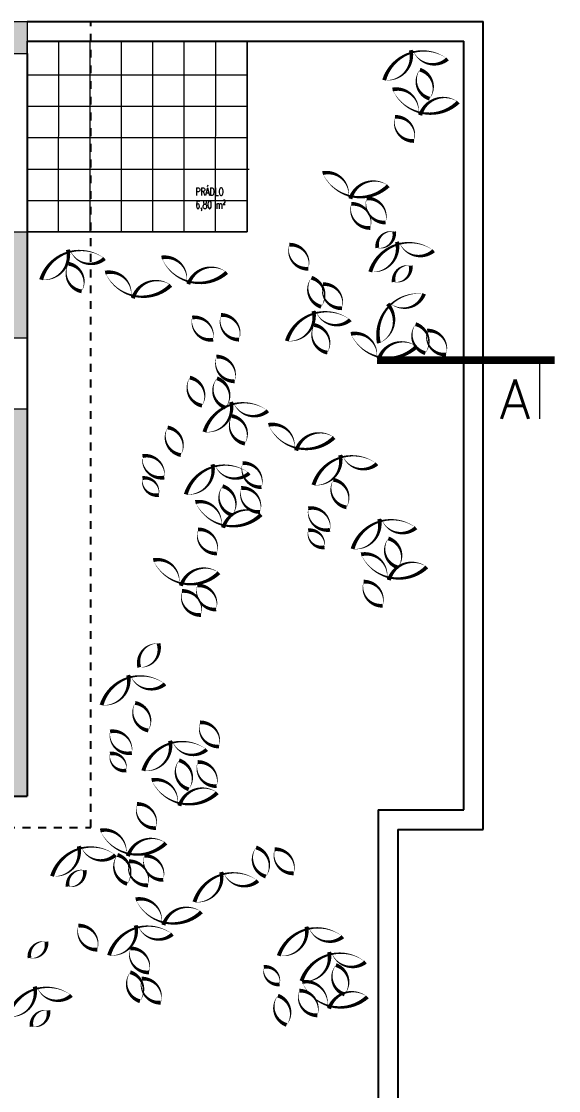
# Model space of a CAD drawing. Header units: metres. Extents: x -442 to 316, y -503 to 125.
# Drawn here: x 14.39 to 21.24, y -14.57 to -0.96 of the extents above; entities that cross this region are included whole.
import ezdxf

# ---------------------------------------------------------------- set-up
doc = ezdxf.new("R2010")
doc.units = ezdxf.units.M
doc.linetypes.add('DIVIDE', pattern=[1.25, 0.5, -0.25, 0, -0.25, 0, -0.25])
doc.linetypes.add('ČÁRKOVANÁ', pattern=[19.05, 12.7, -6.35])
doc.layers.add('FLOATING-WINDOWS', color=2, linetype='Continuous', plot=False)
for name, color, linetype in [('nove zdivo akce', 3, 'Continuous'), ('popis', 6, 'Continuous'), ('SRAFA', 251, 'Continuous'), ('zariz.predmety', 203, 'Continuous'), ('ZDIVO', 1, 'Continuous')]:
    doc.layers.add(name, color=color, linetype=linetype)
doc.layers.add('Standard', color=7, linetype='Continuous', lineweight=25)
doc.styles.add('ROMANS', font='romans.shx', dxfattribs={"width": 0.7})

msp = doc.modelspace()

# ---------------------------------------------------------------- hatches: boundary and pattern name
at = {"layer": 'SRAFA', "linetype": 'Continuous', "lineweight": 0}
for points in [[(14.066062, -1.355777), (14.066062, -1.363314), (14.466062, -1.363314), (14.466062, -0.955777), (11.026062, -0.955777), (11.026062, -1.355777), (11.026062, -2.355777), (10.826062, -2.355777), (10.826062, -2.455777), (11.026062, -2.455777), (11.026062, -2.595777), (11.126062, -2.595777), (11.126062, -1.355777)], [(14.166062, -3.885777), (14.166062, -4.985777), (14.466062, -4.985777), (14.466062, -3.635777), (14.066062, -3.635777), (11.126062, -3.635777), (11.126062, -3.495777), (11.026062, -3.495777), (11.026062, -3.635777), (11.026062, -3.885777)]]:
    msp.add_hatch(color=256, dxfattribs=at).paths.add_polyline_path(points)
h = msp.add_hatch(color=256, dxfattribs=at)
h.paths.add_polyline_path([(14.466062, -5.885777), (11.026062, -5.885777), (11.026062, -6.135777), (14.066062, -6.135777), (14.066062, -10.815777), (14.466062, -10.815777)])
h.paths.add_polyline_path([(13.629651, -6.007039, -1), (13.829511, -6.014514, -1)], flags=16)
h.paths.add_polyline_path([(12.247627, -6.005358, -1), (12.447487, -6.012832, -1)], flags=16)

# ---------------------------------------------------------------- linework, layer by layer
at = {"layer": 'FLOATING-WINDOWS', "linetype": 'Continuous', "lineweight": 0, "ltscale": 20}
msp.add_lwpolyline([(14.466031, -1.205777), (17.266062, -1.205777), (17.266062, -3.635777), (14.466031, -3.635777)], close=True, dxfattribs=at)
at = {"layer": 'nove zdivo akce', "linetype": 'DIVIDE', "ltscale": 0.15}
for p, q in [((15.276062, -11.215777), (15.276062, -0.955879)), ((3.806062, -11.215777), (15.276062, -11.215777))]:
    msp.add_line(p, q, dxfattribs=at)
at = {"layer": 'nove zdivo akce', "linetype": 'Continuous'}
for p, q in [((14.466062, -1.363314), (14.466062, -3.635777)), ((14.466062, -4.985777), (14.466062, -5.885777))]:
    msp.add_line(p, q, dxfattribs=at)
at = {"layer": 'SRAFA', "linetype": 'Continuous', "lineweight": 0}
for p, q in [((14.866062, -3.635472), (14.86637, -1.205853)), ((15.266062, -3.635523), (15.26637, -1.205903)), ((15.666062, -3.635574), (15.66637, -1.205954)), ((15.666062, -3.635574), (15.66637, -1.205954)), ((16.066062, -3.635625), (16.06637, -1.206005)), ((16.466062, -3.635675), (16.46637, -1.206055)), ((16.866062, -3.635726), (16.86637, -1.206106)), ((17.266062, -3.635777), (17.26637, -1.206157)), ((14.466062, -1.635777), (17.266316, -1.635777)), ((14.466062, -2.035777), (17.266265, -2.035777)), ((14.466062, -2.435777), (17.266214, -2.435777)), ((14.466062, -2.835777), (17.294461, -2.835777)), ((14.466062, -3.235777), (17.266113, -3.235777)), ((14.466062, -3.635777), (17.266062, -3.635777))]:
    msp.add_line(p, q, dxfattribs=at)
at = {"layer": 'Standard', "color": 7, "linetype": 'ByBlock'}
for p, q in [((14.466062, -0.955777), (20.276062, -0.956513)), ((20.276062, -11.240777), (20.276062, -0.956513)), ((14.466031, -1.205777), (20.026062, -1.206481)), ((20.026062, -10.990777), (20.026062, -1.206481)), ((20.276062, -8.985777), (20.276062, -2.685777)), ((20.276062, -9.115777), (20.276062, -8.985777)), ((18.936062, -10.990777), (18.936062, -20.130238)), ((18.936062, -10.990777), (20.026062, -10.990777)), ((19.186062, -11.240777), (19.186062, -20.130238)), ((19.186062, -11.240777), (20.276062, -11.240777))]:
    msp.add_line(p, q, dxfattribs=at)
at = {"layer": 'zariz.predmety', "color": 253, "linetype": 'Continuous', "ltscale": 0.001}
for points in [[(19.012494, -1.703744, 0, 0, 0.520567051), (19.012494, -1.703744, 0, 0.05, 0.520567051), (19.352, -1.322059, 0, 0.05, 0.520567051), (19.383002, -1.328587, 0, 0.05, 0.520567051), (19.820612, -1.43368, 0, 0.05, 0.520567051), (19.012494, -1.703744, 0.05, 0.05, 0)], [(19.591286, -1.939718, 0, 0, 0.520567051), (19.591286, -1.939718, 0, 0.05, 0.520567051), (19.468051, -1.570772, 0, 0.05, 0.520567051), (19.591286, -1.939718, 0.05, 0.05, 0)], [(19.956159, -1.983754, 0, 0, 0.520567051), (19.956159, -1.983754, 0, 0.05, 0.520567051), (19.473249, -2.150323, 0, 0.05, 0.520567051), (19.449414, -2.129451, 0, 0.05, 0.520567051), (19.119306, -1.823549, 0, 0.05, 0.520567051), (19.956159, -1.983754, 0.05, 0.05, 0)], [(19.392603, -2.477119, 0, 0, 0.520567051), (19.392603, -2.477119, 0, 0.05, 0.520567051), (19.151985, -2.171488, 0, 0.05, 0.520567051), (19.392603, -2.477119, 0.05, 0.05, 0)], [(19.065652, -3.046959, 0, 0, 0.520567051), (19.065652, -3.046959, 0, 0.05, 0.520567051), (18.582742, -3.213528, 0, 0.05, 0.520567051), (18.558908, -3.192657, 0, 0.05, 0.520567051), (18.2288, -2.886755, 0, 0.05, 0.520567051), (19.065652, -3.046959, 0.05, 0.05, 0)], [(18.835869, -3.58476, 0, 0, 0.520567051), (18.835869, -3.58476, 0, 0.05, 0.520567051), (18.595251, -3.279128, 0, 0.05, 0.520567051), (18.835869, -3.58476, 0.05, 0.05, 0)], [(19.030056, -3.515092, 0, 0, 0.520567051), (19.030056, -3.515092, 0, 0.05, 0.520567051), (18.789438, -3.209461, 0, 0.05, 0.520567051), (19.030056, -3.515092, 0.05, 0.05, 0)], [(18.924877, -3.838974, 0, 0, 0.520567051), (18.924877, -3.838974, 0, 0.05, 0.520567051), (19.140157, -3.631724, 0, 0.05, 0.520567051), (18.924877, -3.838974, 0.05, 0.05, 0)], [(18.045375, -4.104501, 0, 0, 0.520567051), (18.045375, -4.104501, 0, 0.05, 0.520567051), (17.804757, -3.798869, 0, 0.05, 0.520567051), (18.045375, -4.104501, 0.05, 0.05, 0)], [(18.835799, -4.144141, 0, 0, 0.520567051), (18.835799, -4.144141, 0, 0.05, 0.520567051), (19.175305, -3.762456, 0, 0.05, 0.520567051), (19.206306, -3.768985, 0, 0.05, 0.520567051), (19.643917, -3.874078, 0, 0.05, 0.520567051), (18.835799, -4.144141, 0.05, 0.05, 0)], [(14.642829, -4.243974, 0, 0, 0.520567051), (14.642829, -4.243974, 0, 0.05, 0.520567051), (14.982335, -3.86229, 0, 0.05, 0.520567051), (15.013336, -3.868818, 0, 0.05, 0.520567051), (15.450946, -3.973911, 0, 0.05, 0.520567051), (14.642829, -4.243974, 0.05, 0.05, 0)], [(17.007756, -4.150999, 0, 0, 0.520567051), (17.007756, -4.150999, 0, 0.05, 0.520567051), (16.519317, -4.300581, 0, 0.05, 0.520567051), (16.496227, -4.278889, 0, 0.05, 0.520567051), (16.177016, -3.961633, 0, 0.05, 0.520567051), (17.007756, -4.150999, 0.05, 0.05, 0)], [(14.991723, -4.041084, 0, 0, 0.520567051), (14.991723, -4.041084, 0, 0.05, 0.520567051), (15.159369, -4.392086, 0, 0.05, 0.520567051), (14.991723, -4.041084, 0.05, 0.05, 0)], [(19.135229, -4.272685, 0, 0, 0.520567051), (19.135229, -4.272685, 0, 0.05, 0.520567051), (19.350508, -4.065435, 0, 0.05, 0.520567051), (19.135229, -4.272685, 0.05, 0.05, 0)], [(16.295716, -4.314127, 0, 0, 0.520567051), (16.295716, -4.314127, 0, 0.05, 0.520567051), (15.812806, -4.480695, 0, 0.05, 0.520567051), (15.788971, -4.459824, 0, 0.05, 0.520567051), (15.458864, -4.153922, 0, 0.05, 0.520567051), (16.295716, -4.314127, 0.05, 0.05, 0)], [(18.209772, -4.58826, 0, 0, 0.520567051), (18.209772, -4.58826, 0, 0.05, 0.520567051), (18.086537, -4.219315, 0, 0.05, 0.520567051), (18.209772, -4.58826, 0.05, 0.05, 0)], [(18.474596, -4.606805, 0, 0, 0.520567051), (18.474596, -4.606805, 0, 0.05, 0.520567051), (18.233978, -4.301173, 0, 0.05, 0.520567051), (18.474596, -4.606805, 0.05, 0.05, 0)], [(18.945521, -5.05159, 0, 0, 0.520567051), (18.945521, -5.05159, 0, 0.05, 0.520567051), (19.057322, -4.553144, 0, 0.05, 0.520567051), (19.087599, -4.543818, 0, 0.05, 0.520567051), (19.521269, -4.423496, 0, 0.05, 0.520567051), (18.945521, -5.05159, 0.05, 0.05, 0)], [(17.772861, -5.023628, 0, 0, 0.520567051), (17.772861, -5.023628, 0, 0.05, 0.520567051), (18.112366, -4.641944, 0, 0.05, 0.520567051), (18.143368, -4.648472, 0, 0.05, 0.520567051), (18.580978, -4.753565, 0, 0.05, 0.520567051), (17.772861, -5.023628, 0.05, 0.05, 0)], [(16.567101, -4.72513, 0, 0, 0.520567051), (16.567101, -4.72513, 0, 0.05, 0.520567051), (16.833719, -5.008367, 0, 0.05, 0.520567051), (16.567101, -4.72513, 0.05, 0.05, 0)], [(17.164903, -5.006497, 0, 0, 0.520567051), (17.164903, -5.006497, 0, 0.05, 0.520567051), (16.935118, -4.692639, 0, 0.05, 0.520567051), (17.164903, -5.006497, 0.05, 0.05, 0)], [(18.121755, -4.820738, 0, 0, 0.520567051), (18.121755, -4.820738, 0, 0.05, 0.520567051), (18.289401, -5.17174, 0, 0.05, 0.520567051), (18.121755, -4.820738, 0.05, 0.05, 0)], [(19.536604, -5.178994, 0, 0, 0.520567051), (19.536604, -5.178994, 0, 0.05, 0.520567051), (19.413369, -4.810048, 0, 0.05, 0.520567051), (19.536604, -5.178994, 0.05, 0.05, 0)], [(19.801428, -5.197538, 0, 0, 0.520567051), (19.801428, -5.197538, 0, 0.05, 0.520567051), (19.56081, -4.891906, 0, 0.05, 0.520567051), (19.801428, -5.197538, 0.05, 0.05, 0)], [(19.425748, -5.093781, 0, 0, 0.520567051), (19.425748, -5.093781, 0, 0.05, 0.520567051), (18.942838, -5.260349, 0, 0.05, 0.520567051), (18.919003, -5.239478, 0, 0.05, 0.520567051), (18.588895, -4.933576, 0, 0.05, 0.520567051), (19.425748, -5.093781, 0.05, 0.05, 0)], [(17.106546, -5.536865, 0, 0, 0.520567051), (17.106546, -5.536865, 0, 0.05, 0.520567051), (16.876761, -5.223007, 0, 0.05, 0.520567051), (17.106546, -5.536865, 0.05, 0.05, 0)], [(16.537168, -5.49068, 0, 0, 0.520567051), (16.537168, -5.49068, 0, 0.05, 0.520567051), (16.692439, -5.847329, 0, 0.05, 0.520567051), (16.537168, -5.49068, 0.05, 0.05, 0)], [(16.993182, -5.872747, 0, 0, 0.520567051), (16.993182, -5.872747, 0, 0.05, 0.520567051), (16.882922, -5.499718, 0, 0.05, 0.520567051), (16.993182, -5.872747, 0.05, 0.05, 0)], [(16.722749, -6.182155, 0, 0, 0.520567051), (16.722749, -6.182155, 0, 0.05, 0.520567051), (17.062254, -5.80047, 0, 0.05, 0.520567051), (17.093256, -5.806998, 0, 0.05, 0.520567051), (17.530866, -5.912091, 0, 0.05, 0.520567051), (16.722749, -6.182155, 0.05, 0.05, 0)], [(17.071643, -5.979264, 0, 0, 0.520567051), (17.071643, -5.979264, 0, 0.05, 0.520567051), (17.239289, -6.330267, 0, 0.05, 0.520567051), (17.071643, -5.979264, 0.05, 0.05, 0)], [(16.254558, -6.12455, 0, 0, 0.520567051), (16.254558, -6.12455, 0, 0.05, 0.520567051), (16.422203, -6.475553, 0, 0.05, 0.520567051), (16.254558, -6.12455, 0.05, 0.05, 0)], [(18.375636, -6.252307, 0, 0, 0.520567051), (18.375636, -6.252307, 0, 0.05, 0.520567051), (17.892726, -6.418876, 0, 0.05, 0.520567051), (17.868891, -6.398004, 0, 0.05, 0.520567051), (17.538783, -6.092102, 0, 0.05, 0.520567051), (18.375636, -6.252307, 0.05, 0.05, 0)], [(15.935127, -6.488106, 0, 0, 0.520567051), (15.935127, -6.488106, 0, 0.05, 0.520567051), (16.211484, -6.761847, 0, 0.05, 0.520567051), (15.935127, -6.488106, 0.05, 0.05, 0)], [(18.112345, -6.857048, 0, 0, 0.520567051), (18.112345, -6.857048, 0, 0.05, 0.520567051), (18.451851, -6.475363, 0, 0.05, 0.520567051), (18.482852, -6.481892, 0, 0.05, 0.520567051), (18.920462, -6.586985, 0, 0.05, 0.520567051), (18.112345, -6.857048, 0.05, 0.05, 0)], [(16.485927, -6.975942, 0, 0, 0.520567051), (16.485927, -6.975942, 0, 0.05, 0.520567051), (16.825432, -6.594258, 0, 0.05, 0.520567051), (16.856434, -6.600786, 0, 0.05, 0.520567051), (17.294044, -6.705879, 0, 0.05, 0.520567051), (16.485927, -6.975942, 0.05, 0.05, 0)], [(17.449846, -6.884323, 0, 0, 0.520567051), (17.449846, -6.884323, 0, 0.05, 0.520567051), (17.209228, -6.578692, 0, 0.05, 0.520567051), (17.449846, -6.884323, 0.05, 0.05, 0)], [(16.141077, -6.984525, 0, 0, 0.520567051), (16.141077, -6.984525, 0, 0.05, 0.520567051), (15.933826, -6.769245, 0, 0.05, 0.520567051), (16.141077, -6.984525, 0.05, 0.05, 0)], [(18.365427, -6.790059, 0, 0, 0.520567051), (18.365427, -6.790059, 0, 0.05, 0.520567051), (18.533073, -7.141061, 0, 0.05, 0.520567051), (18.365427, -6.790059, 0.05, 0.05, 0)], [(17.077983, -7.241226, 0, 0, 0.520567051), (17.077983, -7.241226, 0, 0.05, 0.520567051), (16.954748, -6.87228, 0, 0.05, 0.520567051), (17.077983, -7.241226, 0.05, 0.05, 0)], [(17.432238, -7.200649, 0, 0, 0.520567051), (17.432238, -7.200649, 0, 0.05, 0.520567051), (17.19162, -6.895017, 0, 0.05, 0.520567051), (17.432238, -7.200649, 0.05, 0.05, 0)], [(17.444989, -7.234839, 0, 0, 0.520567051), (17.444989, -7.234839, 0, 0.05, 0.520567051), (16.962079, -7.401408, 0, 0.05, 0.520567051), (16.938244, -7.380537, 0, 0.05, 0.520567051), (16.608136, -7.074635, 0, 0.05, 0.520567051), (17.444989, -7.234839, 0.05, 0.05, 0)], [(18.045996, -7.153614, 0, 0, 0.520567051), (18.045996, -7.153614, 0, 0.05, 0.520567051), (18.322354, -7.427356, 0, 0.05, 0.520567051), (18.045996, -7.153614, 0.05, 0.05, 0)], [(18.610061, -7.670761, 0, 0, 0.520567051), (18.610061, -7.670761, 0, 0.05, 0.520567051), (18.949566, -7.289076, 0, 0.05, 0.520567051), (18.980568, -7.295604, 0, 0.05, 0.520567051), (19.418178, -7.400697, 0, 0.05, 0.520567051), (18.610061, -7.670761, 0.05, 0.05, 0)], [(16.881433, -7.728205, 0, 0, 0.520567051), (16.881433, -7.728205, 0, 0.05, 0.520567051), (16.640815, -7.422573, 0, 0.05, 0.520567051), (16.881433, -7.728205, 0.05, 0.05, 0)], [(18.251946, -7.650034, 0, 0, 0.520567051), (18.251946, -7.650034, 0, 0.05, 0.520567051), (18.044696, -7.434754, 0, 0.05, 0.520567051), (18.251946, -7.650034, 0.05, 0.05, 0)], [(19.188853, -7.906735, 0, 0, 0.520567051), (19.188853, -7.906735, 0, 0.05, 0.520567051), (19.065618, -7.537789, 0, 0.05, 0.520567051), (19.188853, -7.906735, 0.05, 0.05, 0)], [(19.555858, -7.900348, 0, 0, 0.520567051), (19.555858, -7.900348, 0, 0.05, 0.520567051), (19.072948, -8.066917, 0, 0.05, 0.520567051), (19.049113, -8.046045, 0, 0.05, 0.520567051), (18.719005, -7.740143, 0, 0.05, 0.520567051), (19.555858, -7.900348, 0.05, 0.05, 0)], [(16.907952, -7.973597, 0, 0, 0.520567051), (16.907952, -7.973597, 0, 0.05, 0.520567051), (16.425042, -8.140166, 0, 0.05, 0.520567051), (16.401207, -8.119294, 0, 0.05, 0.520567051), (16.071099, -7.813393, 0, 0.05, 0.520567051), (16.907952, -7.973597, 0.05, 0.05, 0)], [(16.872356, -8.44173, 0, 0, 0.520567051), (16.872356, -8.44173, 0, 0.05, 0.520567051), (16.631738, -8.136099, 0, 0.05, 0.520567051), (16.872356, -8.44173, 0.05, 0.05, 0)], [(18.992303, -8.393713, 0, 0, 0.520567051), (18.992303, -8.393713, 0, 0.05, 0.520567051), (18.751685, -8.088082, 0, 0.05, 0.520567051), (18.992303, -8.393713, 0.05, 0.05, 0)], [(16.678168, -8.511398, 0, 0, 0.520567051), (16.678168, -8.511398, 0, 0.05, 0.520567051), (16.43755, -8.205766, 0, 0.05, 0.520567051), (16.678168, -8.511398, 0.05, 0.05, 0)], [(16.13782, -8.874685, 0, 0, 0.520567051), (16.13782, -8.874685, 0, 0.05, 0.520567051), (15.893751, -9.177568, 0, 0.05, 0.520567051), (16.13782, -8.874685, 0.05, 0.05, 0)], [(15.412382, -9.658627, 0, 0, 0.520567051), (15.412382, -9.658627, 0, 0.05, 0.520567051), (15.751887, -9.276942, 0, 0.05, 0.520567051), (15.782889, -9.283471, 0, 0.05, 0.520567051), (16.220499, -9.388564, 0, 0.05, 0.520567051), (15.412382, -9.658627, 0.05, 0.05, 0)], [(15.840801, -9.630991, 0, 0, 0.520567051), (15.840801, -9.630991, 0, 0.05, 0.520567051), (16.008447, -9.981993, 0, 0.05, 0.520567051), (15.840801, -9.630991, 0.05, 0.05, 0)], [(16.907315, -10.184794, 0, 0, 0.520567051), (16.907315, -10.184794, 0, 0.05, 0.520567051), (16.666697, -9.879162, 0, 0.05, 0.520567051), (16.907315, -10.184794, 0.05, 0.05, 0)], [(15.521371, -9.994546, 0, 0, 0.520567051), (15.521371, -9.994546, 0, 0.05, 0.520567051), (15.797728, -10.268288, 0, 0.05, 0.520567051), (15.521371, -9.994546, 0.05, 0.05, 0)], [(15.944125, -10.494114, 0, 0, 0.520567051), (15.944125, -10.494114, 0, 0.05, 0.520567051), (16.283631, -10.112429, 0, 0.05, 0.520567051), (16.314632, -10.118958, 0, 0.05, 0.520567051), (16.752243, -10.224051, 0, 0.05, 0.520567051), (15.944125, -10.494114, 0.05, 0.05, 0)], [(15.72732, -10.490965, 0, 0, 0.520567051), (15.72732, -10.490965, 0, 0.05, 0.520567051), (15.52007, -10.275686, 0, 0.05, 0.520567051), (15.72732, -10.490965, 0.05, 0.05, 0)], [(16.522917, -10.730088, 0, 0, 0.520567051), (16.522917, -10.730088, 0, 0.05, 0.520567051), (16.399682, -10.361143, 0, 0.05, 0.520567051), (16.522917, -10.730088, 0.05, 0.05, 0)], [(16.877172, -10.689511, 0, 0, 0.520567051), (16.877172, -10.689511, 0, 0.05, 0.520567051), (16.636554, -10.383879, 0, 0.05, 0.520567051), (16.877172, -10.689511, 0.05, 0.05, 0)], [(16.88779, -10.774124, 0, 0, 0.520567051), (16.88779, -10.774124, 0, 0.05, 0.520567051), (16.40488, -10.940693, 0, 0.05, 0.520567051), (16.381045, -10.919821, 0, 0.05, 0.520567051), (16.050937, -10.61392, 0, 0.05, 0.520567051), (16.88779, -10.774124, 0.05, 0.05, 0)], [(16.104576, -11.223572, 0, 0, 0.520567051), (16.104576, -11.223572, 0, 0.05, 0.520567051), (15.863958, -10.917941, 0, 0.05, 0.520567051), (16.104576, -11.223572, 0.05, 0.05, 0)], [(16.23289, -11.415106, 0, 0, 0.520567051), (16.23289, -11.415106, 0, 0.05, 0.520567051), (15.74998, -11.581675, 0, 0.05, 0.520567051), (15.726145, -11.560803, 0, 0.05, 0.520567051), (15.396037, -11.254901, 0, 0.05, 0.520567051), (16.23289, -11.415106, 0.05, 0.05, 0)], [(14.781982, -11.836403, 0, 0, 0.520567051), (14.781982, -11.836403, 0, 0.05, 0.520567051), (15.121488, -11.454718, 0, 0.05, 0.520567051), (15.15249, -11.461247, 0, 0.05, 0.520567051), (15.5901, -11.56634, 0, 0.05, 0.520567051), (14.781982, -11.836403, 0.05, 0.05, 0)], [(15.738283, -11.934362, 0, 0, 0.520567051), (15.738283, -11.934362, 0, 0.05, 0.520567051), (15.615048, -11.565416, 0, 0.05, 0.520567051), (15.738283, -11.934362, 0.05, 0.05, 0)], [(16.197294, -11.883239, 0, 0, 0.520567051), (16.197294, -11.883239, 0, 0.05, 0.520567051), (15.956676, -11.577607, 0, 0.05, 0.520567051), (16.197294, -11.883239, 0.05, 0.05, 0)], [(17.504656, -11.840039, 0, 0, 0.520567051), (17.504656, -11.840039, 0, 0.05, 0.520567051), (17.381421, -11.471094, 0, 0.05, 0.520567051), (17.504656, -11.840039, 0.05, 0.05, 0)], [(17.858911, -11.799462, 0, 0, 0.520567051), (17.858911, -11.799462, 0, 0.05, 0.520567051), (17.618293, -11.493831, 0, 0.05, 0.520567051), (17.858911, -11.799462, 0.05, 0.05, 0)], [(16.003107, -11.952906, 0, 0, 0.520567051), (16.003107, -11.952906, 0, 0.05, 0.520567051), (15.762489, -11.647275, 0, 0.05, 0.520567051), (16.003107, -11.952906, 0.05, 0.05, 0)], [(14.981748, -11.968383, 0, 0, 0.520567051), (14.981748, -11.968383, 0, 0.05, 0.520567051), (15.197028, -11.761133, 0, 0.05, 0.520567051), (14.981748, -11.968383, 0.05, 0.05, 0)], [(16.59619, -12.165038, 0, 0, 0.520567051), (16.59619, -12.165038, 0, 0.05, 0.520567051), (16.935696, -11.783354, 0, 0.05, 0.520567051), (16.966697, -11.789882, 0, 0.05, 0.520567051), (17.404307, -11.894975, 0, 0.05, 0.520567051), (16.59619, -12.165038, 0.05, 0.05, 0)], [(16.684586, -12.291411, 0, 0, 0.520567051), (16.684586, -12.291411, 0, 0.05, 0.520567051), (16.201676, -12.45798, 0, 0.05, 0.520567051), (16.177842, -12.437108, 0, 0.05, 0.520567051), (15.847734, -12.131206, 0, 0.05, 0.520567051), (16.684586, -12.291411, 0.05, 0.05, 0)], [(15.358736, -12.771474, 0, 0, 0.520567051), (15.358736, -12.771474, 0, 0.05, 0.520567051), (15.118118, -12.465842, 0, 0.05, 0.520567051), (15.358736, -12.771474, 0.05, 0.05, 0)], [(15.508101, -12.84385, 0, 0, 0.520567051), (15.508101, -12.84385, 0, 0.05, 0.520567051), (15.847607, -12.462166, 0, 0.05, 0.520567051), (15.878608, -12.468694, 0, 0.05, 0.520567051), (16.316219, -12.573787, 0, 0.05, 0.520567051), (15.508101, -12.84385, 0.05, 0.05, 0)], [(17.669691, -12.84853, 0, 0, 0.520567051), (17.669691, -12.84853, 0, 0.05, 0.520567051), (18.022334, -12.478949, 0, 0.05, 0.520567051), (18.053089, -12.486557, 0, 0.05, 0.520567051), (18.486757, -12.606886, 0, 0.05, 0.520567051), (17.669691, -12.84853, 0.05, 0.05, 0)], [(14.494572, -12.877455, 0, 0, 0.520567051), (14.494572, -12.877455, 0, 0.05, 0.520567051), (14.709852, -12.670204, 0, 0.05, 0.520567051), (14.494572, -12.877455, 0.05, 0.05, 0)], [(16.017232, -13.060919, 0, 0, 0.520567051), (16.017232, -13.060919, 0, 0.05, 0.520567051), (15.776614, -12.755287, 0, 0.05, 0.520567051), (16.017232, -13.060919, 0.05, 0.05, 0)], [(17.958835, -13.170803, 0, 0, 0.520567051), (17.958835, -13.170803, 0, 0.05, 0.520567051), (18.311478, -12.801222, 0, 0.05, 0.520567051), (18.342232, -12.80883, 0, 0.05, 0.520567051), (18.7759, -12.929159, 0, 0.05, 0.520567051), (17.958835, -13.170803, 0.05, 0.05, 0)], [(15.90155, -13.427889, 0, 0, 0.520567051), (15.90155, -13.427889, 0, 0.05, 0.520567051), (15.778315, -13.058943, 0, 0.05, 0.520567051), (15.90155, -13.427889, 0.05, 0.05, 0)], [(17.68011, -13.213684, 0, 0, 0.520567051), (17.68011, -13.213684, 0, 0.05, 0.520567051), (17.480513, -12.99129, 0, 0.05, 0.520567051), (17.68011, -13.213684, 0.05, 0.05, 0)], [(18.508903, -13.341161, 0, 0, 0.520567051), (18.508903, -13.341161, 0, 0.05, 0.520567051), (18.398643, -12.968132, 0, 0.05, 0.520567051), (18.508903, -13.341161, 0.05, 0.05, 0)], [(16.166374, -13.446433, 0, 0, 0.520567051), (16.166374, -13.446433, 0, 0.05, 0.520567051), (15.925756, -13.140802, 0, 0.05, 0.520567051), (16.166374, -13.446433, 0.05, 0.05, 0)], [(18.799329, -13.372474, 0, 0, 0.520567051), (18.799329, -13.372474, 0, 0.05, 0.520567051), (18.31089, -13.522057, 0, 0.05, 0.520567051), (18.2878, -13.500364, 0, 0.05, 0.520567051), (17.968589, -13.183108, 0, 0.05, 0.520567051), (18.799329, -13.372474, 0.05, 0.05, 0)], [(14.221043, -13.623139, 0, 0, 0.520567051), (14.221043, -13.623139, 0, 0.05, 0.520567051), (14.560549, -13.241454, 0, 0.05, 0.520567051), (14.59155, -13.247983, 0, 0.05, 0.520567051), (15.02916, -13.353076, 0, 0.05, 0.520567051), (14.221043, -13.623139, 0.05, 0.05, 0)], [(17.769503, -13.729729, 0, 0, 0.520567051), (17.769503, -13.729729, 0, 0.05, 0.520567051), (17.659243, -13.356701, 0, 0.05, 0.520567051), (17.769503, -13.729729, 0.05, 0.05, 0)], [(18.161075, -13.607385, 0, 0, 0.520567051), (18.161075, -13.607385, 0, 0.05, 0.520567051), (17.93129, -13.293528, 0, 0.05, 0.520567051), (18.161075, -13.607385, 0.05, 0.05, 0)], [(14.520472, -13.751683, 0, 0, 0.520567051), (14.520472, -13.751683, 0, 0.05, 0.520567051), (14.735752, -13.544433, 0, 0.05, 0.520567051), (14.520472, -13.751683, 0.05, 0.05, 0)]]:
    msp.add_lwpolyline(points, format="xyseb", close=True, dxfattribs=at)
at = {"layer": 'ZDIVO', "linetype": 'Continuous', "lineweight": 0}
for p, q in [((11.026062, -0.955777), (14.466062, -0.955777)), ((14.466062, -0.955777), (14.466062, -1.363314)), ((14.066062, -1.363314), (14.466062, -1.363314)), ((14.066062, -3.635777), (14.466062, -3.635777)), ((14.166062, -4.985777), (14.466062, -4.985777)), ((20.996169, -6.015451), (20.996169, -5.268539)), ((11.026062, -5.885777), (14.466062, -5.885777))]:
    msp.add_line(p, q, dxfattribs=at)
at = {"layer": 'ZDIVO', "linetype": 'Continuous'}
for p, q in [((14.466062, -3.635777), (14.466062, -4.985777)), ((14.466062, -5.885777), (14.466062, -10.815777))]:
    msp.add_line(p, q, dxfattribs=at)
at = {"layer": 'ZDIVO', "linetype": 'ByBlock'}
msp.add_line((14.066062, -10.815777), (14.466062, -10.815777), dxfattribs=at)
at = {"layer": 'ZDIVO', "linetype": 'ČÁRKOVANÁ', "lineweight": 0, "ltscale": 0.01, "const_width": 0.1, "flags": 128}
msp.add_lwpolyline([(18.922688, -5.268539), (21.185393, -5.268539)], dxfattribs=at)

# ---------------------------------------------------------------- texts
at = {"layer": 'popis', "linetype": 'Continuous', "insert": (16.609563, -3.072943), "char_height": 0.1, "width": 3.41806532, "attachment_point": 1, "style": 'ROMANS'}
msp.add_mtext('PRÁDLO\\P6,80 m²', dxfattribs=at)
at = {"layer": 'ZDIVO', "linetype": 'Continuous', "lineweight": 0, "insert": (20.487287, -5.515451), "char_height": 0.5, "width": 0.96846127, "attachment_point": 1}
msp.add_mtext('{\\Fromans|c238;A}', dxfattribs=at)

doc.saveas('drawing.dxf')
